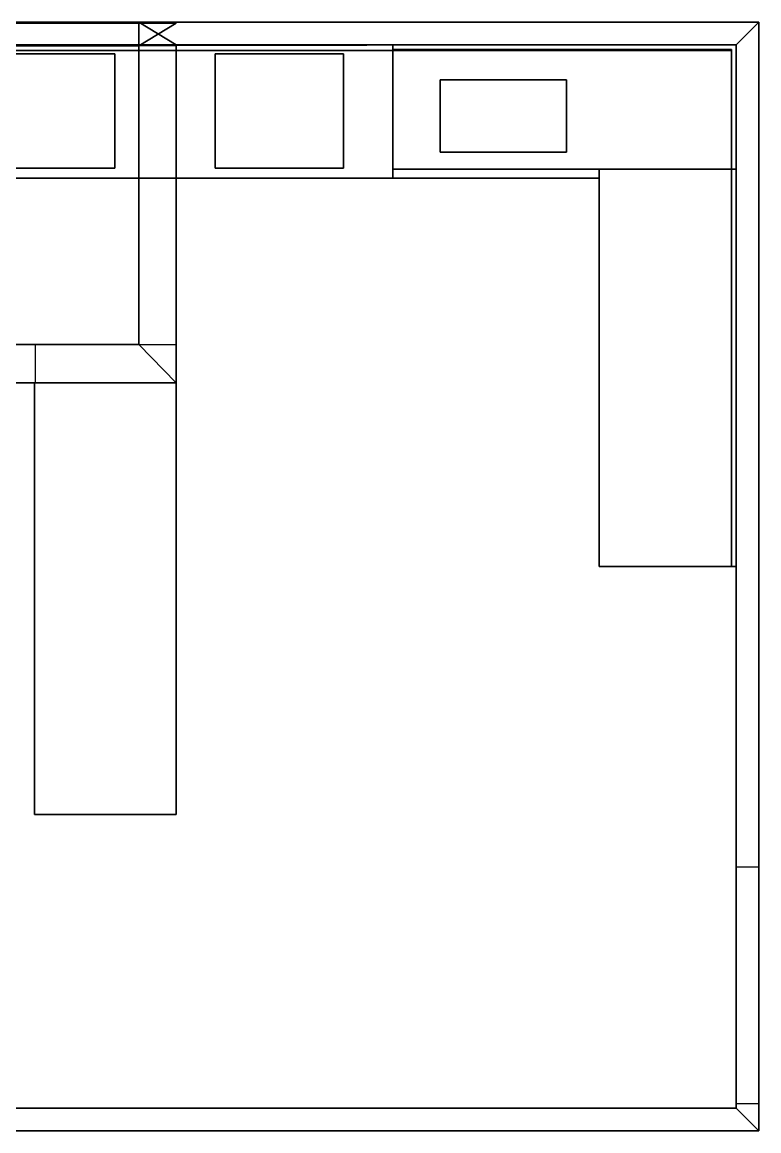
# Model space of a CAD drawing. Extents: x 0 to 10401, y -4898 to 0.
# Drawn here: x 7147 to 10401, y -4898 to 0 of the extents above; entities that cross this region are included whole.
import ezdxf

# ---------------------------------------------------------------- set-up
doc = ezdxf.new("R2010")
doc.units = 0
for name, color, linetype in [('LAYER0', 7, 'CONTINUOUS'), ('LAYER100', 7, 'CONTINUOUS'), ('LAYER101', 7, 'CONTINUOUS'), ('LAYER102', 7, 'CONTINUOUS'), ('LAYER103', 7, 'CONTINUOUS'), ('LAYER106', 7, 'CONTINUOUS'), ('LAYER107', 7, 'CONTINUOUS'), ('LAYER108', 7, 'CONTINUOUS'), ('LAYER109', 7, 'CONTINUOUS'), ('LAYER110', 7, 'CONTINUOUS'), ('LAYER113', 7, 'CONTINUOUS'), ('LAYER115', 7, 'CONTINUOUS'), ('LAYER116', 7, 'CONTINUOUS'), ('LAYER2', 7, 'CONTINUOUS'), ('LAYER6', 7, 'CONTINUOUS')]:
    doc.layers.add(name, color=color, linetype=linetype)

msp = doc.modelspace()

# ---------------------------------------------------------------- linework, layer by layer
at = {"layer": 'LAYER0', "invisible_edges": 1}
for points in [[(10401, 0, 67), (0, -4898, 67), (0, 0, 67), (10401, 0, 67)], [(0, 0, 72), (10401, 0, 67), (0, 0, 67), (0, 0, 72)], [(10401, 0, 67), (0, 0, 72), (10401, 0, 72), (10401, 0, 67)], [(10401, -4898, 72), (0, 0, 72), (0, -4898, 72), (10401, -4898, 72)], [(0, 0, 72), (10401, -4898, 72), (10401, 0, 72), (0, 0, 72)], [(0, -4898, 67), (10401, 0, 67), (10401, -4898, 67), (0, -4898, 67)], [(10401, 0, 67), (10401, -4898, 72), (10401, -4898, 67), (10401, 0, 67)], [(10401, -4898, 72), (10401, 0, 67), (10401, 0, 72), (10401, -4898, 72)], [(10401, -4898, 72), (0, -4898, 67), (10401, -4898, 67), (10401, -4898, 72)], [(0, -4898, 67), (10401, -4898, 72), (0, -4898, 72), (0, -4898, 67)]]:
    msp.add_3dface(points, dxfattribs=at)
at = {"layer": 'LAYER100'}
for points, invisible_edges in [([(10301, -3733, 72), (10401, 0, 72), (10401, -3733, 72), (10301, -3733, 72)], 1), ([(10401, 0, 72), (10301, -3733, 72), (10301, -100, 72), (10401, 0, 72)], 1), ([(10401, 0, 2659), (10301, -100, 72), (10301, -100, 2659), (10401, 0, 2659)], 1), ([(10301, -100, 72), (10401, 0, 2659), (10401, 0, 72), (10301, -100, 72)], 1), ([(10401, 0, 2659), (10401, -3733, 2232), (10401, 0, 72), (10401, 0, 2659)], 3), ([(10401, 0, 2659), (10401, -4778, 2232), (10401, -3733, 2232), (10401, 0, 2659)], 5), ([(10401, -4898, 2659), (10401, -4778, 2232), (10401, 0, 2659), (10401, -4898, 2659)], 3), ([(10401, 0, 72), (10401, -3733, 2232), (10401, -3733, 72), (10401, 0, 72)], 1), ([(10301, -3733, 72), (10301, -100, 2659), (10301, -100, 72), (10301, -3733, 72)], 1), ([(10301, -3733, 2232), (10301, -100, 2659), (10301, -3733, 72), (10301, -3733, 2232)], 3), ([(10301, -4778, 2232), (10301, -100, 2659), (10301, -3733, 2232), (10301, -4778, 2232)], 3), ([(10301, -4778, 2232), (10301, -4798, 2659), (10301, -100, 2659), (10301, -4778, 2232)], 5), ([(10301, -4798, 72), (10401, -4778, 72), (10401, -4898, 72), (10301, -4798, 72)], 1), ([(10401, -4778, 72), (10301, -4798, 72), (10301, -4778, 72), (10401, -4778, 72)], 1), ([(10301, -4778, 72), (10301, -4798, 72), (10301, -4778, 2232), (10301, -4778, 72)], 2), ([(10301, -4798, 2659), (10301, -4778, 2232), (10301, -4798, 72), (10301, -4798, 2659)], 3), ([(10301, -4798, 2659), (10401, -4898, 72), (10401, -4898, 2659), (10301, -4798, 2659)], 1), ([(10401, -4898, 72), (10301, -4798, 2659), (10301, -4798, 72), (10401, -4898, 72)], 1), ([(10401, -4898, 2659), (10401, -4778, 72), (10401, -4778, 2232), (10401, -4898, 2659)], 5), ([(10401, -4778, 72), (10401, -4898, 2659), (10401, -4898, 72), (10401, -4778, 72)], 1)]:
    msp.add_3dface(points, dxfattribs=dict(at, invisible_edges=invisible_edges))
at = {"layer": 'LAYER101', "invisible_edges": 1}
for points in [[(10401, 0, 72), (7827, -100, 72), (7663, 0, 72), (10401, 0, 72)], [(7663, 0, 2659), (10401, 0, 72), (7663, 0, 72), (7663, 0, 2659)], [(10401, 0, 72), (7663, 0, 2659), (10401, 0, 2659), (10401, 0, 72)], [(7827, -100, 2659), (7663, 0, 72), (7827, -100, 72), (7827, -100, 2659)], [(7663, 0, 72), (7827, -100, 2659), (7663, 0, 2659), (7663, 0, 72)], [(7827, -100, 2659), (10401, 0, 2659), (7663, 0, 2659), (7827, -100, 2659)], [(7827, -100, 72), (10401, 0, 72), (10301, -100, 72), (7827, -100, 72)], [(10401, 0, 2659), (7827, -100, 2659), (10301, -100, 2659), (10401, 0, 2659)], [(10401, 0, 72), (10301, -100, 2659), (10301, -100, 72), (10401, 0, 72)], [(10301, -100, 2659), (10401, 0, 72), (10401, 0, 2659), (10301, -100, 2659)], [(10301, -100, 2659), (7827, -100, 72), (10301, -100, 72), (10301, -100, 2659)], [(7827, -100, 72), (10301, -100, 2659), (7827, -100, 2659), (7827, -100, 72)]]:
    msp.add_3dface(points, dxfattribs=at)
at = {"layer": 'LAYER102'}
for points, invisible_edges in [([(7827, -100, 72), (7663, -105, 72), (7663, 0, 72), (7827, -100, 72)], 1), ([(7663, 0, 2659), (7827, -100, 72), (7663, 0, 72), (7663, 0, 2659)], 1), ([(7827, -100, 72), (7663, 0, 2659), (7827, -100, 2659), (7827, -100, 72)], 1), ([(7663, -105, 72), (7663, 0, 2659), (7663, 0, 72), (7663, -105, 72)], 1), ([(7663, -105, 2198), (7663, 0, 2659), (7663, -105, 72), (7663, -105, 2198)], 3), ([(7663, -1424, 2198), (7663, 0, 2659), (7663, -105, 2198), (7663, -1424, 2198)], 3), ([(7663, 0, 2659), (7663, -1424, 2198), (7663, -1424, 2659), (7663, 0, 2659)], 1), ([(7663, -105, 72), (7827, -100, 72), (7827, -105, 72), (7663, -105, 72)], 1), ([(7827, -100, 2659), (7827, -105, 2198), (7827, -100, 72), (7827, -100, 2659)], 3), ([(7827, -100, 2659), (7827, -1424, 2198), (7827, -105, 2198), (7827, -100, 2659)], 5), ([(7827, -1593, 2659), (7827, -1424, 2198), (7827, -100, 2659), (7827, -1593, 2659)], 3), ([(7827, -100, 72), (7827, -105, 2198), (7827, -105, 72), (7827, -100, 72)], 1), ([(7663, -1424, 2659), (7827, -1593, 72), (7827, -1593, 2659), (7663, -1424, 2659)], 1), ([(7827, -1593, 72), (7663, -1424, 2659), (7663, -1424, 72), (7827, -1593, 72)], 1), ([(7827, -1593, 2659), (7827, -1424, 72), (7827, -1424, 2198), (7827, -1593, 2659)], 5), ([(7827, -1424, 72), (7827, -1593, 2659), (7827, -1593, 72), (7827, -1424, 72)], 1)]:
    msp.add_3dface(points, dxfattribs=dict(at, invisible_edges=invisible_edges))
msp.add_3dface([(7827, -1593, 72), (7663, -1424, 72), (7827, -1424, 72), (7827, -1593, 72)], dxfattribs=at)
at = {"layer": 'LAYER103'}
for points, invisible_edges in [([(7663, -1424, 2659), (7206, -1424, 2197), (1686, -1424, 2659), (7663, -1424, 2659)], 3), ([(5414, -1424, 2197), (1686, -1424, 2659), (7206, -1424, 2197), (5414, -1424, 2197)], 3), ([(7206, -1593, 72), (7663, -1424, 72), (7827, -1593, 72), (7206, -1593, 72)], 1), ([(7663, -1424, 72), (7206, -1593, 72), (7206, -1424, 72), (7663, -1424, 72)], 1), ([(7663, -1424, 72), (7206, -1424, 2197), (7663, -1424, 2659), (7663, -1424, 72)], 3), ([(7206, -1424, 2197), (7663, -1424, 72), (7206, -1424, 72), (7206, -1424, 2197)], 1), ([(7663, -1424, 72), (7827, -1593, 2659), (7827, -1593, 72), (7663, -1424, 72)], 1), ([(7827, -1593, 2659), (7663, -1424, 72), (7663, -1424, 2659), (7827, -1593, 2659)], 1), ([(1586, -1593, 2659), (5414, -1593, 2197), (7827, -1593, 2659), (1586, -1593, 2659)], 3), ([(7206, -1593, 2197), (7827, -1593, 2659), (5414, -1593, 2197), (7206, -1593, 2197)], 3), ([(7206, -1593, 72), (7827, -1593, 2659), (7206, -1593, 2197), (7206, -1593, 72)], 3), ([(7827, -1593, 2659), (7206, -1593, 72), (7827, -1593, 72), (7827, -1593, 2659)], 1)]:
    msp.add_3dface(points, dxfattribs=dict(at, invisible_edges=invisible_edges))
at = {"layer": 'LAYER106', "invisible_edges": 1}
for points in [[(7827, -1593, 988), (7202, -3500, 988), (7202, -1593, 988), (7827, -1593, 988)], [(7202, -3500, 988), (7827, -1593, 988), (7827, -3500, 988), (7202, -3500, 988)], [(7202, -1593, 1089), (7827, -1593, 988), (7202, -1593, 988), (7202, -1593, 1089)], [(7827, -1593, 988), (7202, -1593, 1089), (7827, -1593, 1089), (7827, -1593, 988)], [(7202, -1593, 1089), (7202, -3500, 988), (7202, -3500, 1089), (7202, -1593, 1089)], [(7202, -3500, 988), (7202, -1593, 1089), (7202, -1593, 988), (7202, -3500, 988)], [(7827, -3500, 1089), (7202, -1593, 1089), (7202, -3500, 1089), (7827, -3500, 1089)], [(7202, -1593, 1089), (7827, -3500, 1089), (7827, -1593, 1089), (7202, -1593, 1089)], [(7827, -1593, 988), (7827, -3500, 1089), (7827, -3500, 988), (7827, -1593, 988)], [(7827, -3500, 1089), (7827, -1593, 988), (7827, -1593, 1089), (7827, -3500, 1089)], [(7827, -3500, 1089), (7202, -3500, 988), (7827, -3500, 988), (7827, -3500, 1089)], [(7202, -3500, 988), (7827, -3500, 1089), (7202, -3500, 1089), (7202, -3500, 988)]]:
    msp.add_3dface(points, dxfattribs=at)
at = {"layer": 'LAYER107'}
for points, invisible_edges in [([(8993, -255, 936), (8784, -120, 936), (10281, -120, 936), (8993, -255, 936)], 5), ([(8784, -120, 936), (8993, -255, 936), (8784, -649, 936), (8784, -120, 936)], 3), ([(8784, -120, 961), (10281, -120, 936), (8784, -120, 936), (8784, -120, 961)], 1), ([(10281, -120, 936), (8784, -120, 961), (10281, -120, 961), (10281, -120, 936)], 1), ([(8784, -120, 961), (8784, -649, 936), (8784, -649, 961), (8784, -120, 961)], 1), ([(8784, -649, 936), (8784, -120, 961), (8784, -120, 936), (8784, -649, 936)], 1), ([(8993, -255, 961), (8784, -120, 961), (8993, -574, 961), (8993, -255, 961)], 3), ([(8784, -120, 961), (8993, -255, 961), (10281, -120, 961), (8784, -120, 961)], 3), ([(8784, -649, 961), (8993, -574, 961), (8784, -120, 961), (8784, -649, 961)], 3), ([(8993, -255, 936), (10281, -120, 936), (9552, -255, 936), (8993, -255, 936)], 3), ([(10281, -120, 961), (8993, -255, 961), (9552, -255, 961), (10281, -120, 961)], 5), ([(10281, -649, 936), (9552, -574, 936), (10281, -120, 936), (10281, -649, 936)], 3), ([(9552, -255, 936), (10281, -120, 936), (9552, -574, 936), (9552, -255, 936)], 3), ([(10281, -120, 961), (9552, -255, 961), (10281, -649, 961), (10281, -120, 961)], 3), ([(10281, -120, 936), (10281, -649, 961), (10281, -649, 936), (10281, -120, 936)], 1), ([(10281, -649, 961), (10281, -120, 936), (10281, -120, 961), (10281, -649, 961)], 1), ([(8993, -574, 936), (8784, -649, 936), (8993, -255, 936), (8993, -574, 936)], 3), ([(9552, -574, 961), (10281, -649, 961), (9552, -255, 961), (9552, -574, 961)], 3), ([(8784, -649, 936), (8993, -574, 936), (10281, -649, 936), (8784, -649, 936)], 3), ([(8993, -574, 961), (8784, -649, 961), (10281, -649, 961), (8993, -574, 961)], 5), ([(10281, -649, 936), (8993, -574, 936), (9552, -574, 936), (10281, -649, 936)], 5), ([(8993, -574, 961), (10281, -649, 961), (9552, -574, 961), (8993, -574, 961)], 3), ([(10281, -649, 961), (8784, -649, 936), (10281, -649, 936), (10281, -649, 961)], 1), ([(8784, -649, 936), (10281, -649, 961), (8784, -649, 961), (8784, -649, 936)], 1)]:
    msp.add_3dface(points, dxfattribs=dict(at, invisible_edges=invisible_edges))
at = {"layer": 'LAYER108'}
for points, invisible_edges in [([(10301, -100, 936), (8784, -120, 936), (8784, -100, 936), (10301, -100, 936)], 1), ([(8784, -120, 936), (10301, -100, 936), (10281, -120, 936), (8784, -120, 936)], 3), ([(8784, -100, 982), (10301, -100, 936), (8784, -100, 936), (8784, -100, 982)], 1), ([(10301, -100, 936), (8784, -100, 982), (10301, -100, 982), (10301, -100, 936)], 1), ([(8784, -100, 982), (8784, -120, 936), (8784, -120, 982), (8784, -100, 982)], 1), ([(8784, -120, 936), (8784, -100, 982), (8784, -100, 936), (8784, -120, 936)], 1), ([(10281, -120, 982), (8784, -100, 982), (8784, -120, 982), (10281, -120, 982)], 1), ([(8784, -100, 982), (10281, -120, 982), (10301, -100, 982), (8784, -100, 982)], 3), ([(10281, -120, 982), (8784, -120, 936), (10281, -120, 936), (10281, -120, 982)], 1), ([(8784, -120, 936), (10281, -120, 982), (8784, -120, 982), (8784, -120, 936)], 1), ([(10281, -120, 936), (10301, -100, 936), (10281, -649, 936), (10281, -120, 936)], 3), ([(10281, -649, 936), (10301, -100, 936), (10301, -649, 936), (10281, -649, 936)], 1), ([(10301, -100, 982), (10281, -120, 982), (10301, -649, 982), (10301, -100, 982)], 3), ([(10281, -120, 982), (10281, -649, 936), (10281, -649, 982), (10281, -120, 982)], 1), ([(10281, -649, 936), (10281, -120, 982), (10281, -120, 936), (10281, -649, 936)], 1), ([(10301, -649, 982), (10281, -120, 982), (10281, -649, 982), (10301, -649, 982)], 1), ([(10301, -100, 936), (10301, -649, 982), (10301, -649, 936), (10301, -100, 936)], 1), ([(10301, -649, 982), (10301, -100, 936), (10301, -100, 982), (10301, -649, 982)], 1), ([(10301, -649, 982), (10281, -649, 936), (10301, -649, 936), (10301, -649, 982)], 1), ([(10281, -649, 936), (10301, -649, 982), (10281, -649, 982), (10281, -649, 936)], 1)]:
    msp.add_3dface(points, dxfattribs=dict(at, invisible_edges=invisible_edges))
at = {"layer": 'LAYER109', "invisible_edges": 1}
for points in [[(10301, -649, 936), (9696, -2405, 936), (9696, -649, 936), (10301, -649, 936)], [(9696, -2405, 936), (10301, -649, 936), (10301, -2405, 936), (9696, -2405, 936)], [(9696, -649, 982), (10301, -649, 936), (9696, -649, 936), (9696, -649, 982)], [(10301, -649, 936), (9696, -649, 982), (10301, -649, 982), (10301, -649, 936)], [(9696, -649, 982), (9696, -2405, 936), (9696, -2405, 982), (9696, -649, 982)], [(9696, -2405, 936), (9696, -649, 982), (9696, -649, 936), (9696, -2405, 936)], [(10301, -2405, 982), (9696, -649, 982), (9696, -2405, 982), (10301, -2405, 982)], [(9696, -649, 982), (10301, -2405, 982), (10301, -649, 982), (9696, -649, 982)], [(10301, -649, 936), (10301, -2405, 982), (10301, -2405, 936), (10301, -649, 936)], [(10301, -2405, 982), (10301, -649, 936), (10301, -649, 982), (10301, -2405, 982)], [(10301, -2405, 982), (9696, -2405, 936), (10301, -2405, 936), (10301, -2405, 982)], [(9696, -2405, 936), (10301, -2405, 982), (9696, -2405, 982), (9696, -2405, 936)]]:
    msp.add_3dface(points, dxfattribs=at)
at = {"layer": 'LAYER110', "invisible_edges": 1}
for points in [[(9696, -649, 936), (8784, -689, 936), (8784, -649, 936), (9696, -649, 936)], [(8784, -689, 936), (9696, -649, 936), (9696, -689, 936), (8784, -689, 936)], [(8784, -649, 982), (8784, -689, 936), (8784, -689, 982), (8784, -649, 982)], [(8784, -689, 936), (8784, -649, 982), (8784, -649, 936), (8784, -689, 936)], [(8784, -649, 982), (9696, -649, 936), (8784, -649, 936), (8784, -649, 982)], [(9696, -649, 936), (8784, -649, 982), (9696, -649, 982), (9696, -649, 936)], [(9696, -689, 982), (8784, -649, 982), (8784, -689, 982), (9696, -689, 982)], [(8784, -649, 982), (9696, -689, 982), (9696, -649, 982), (8784, -649, 982)], [(9696, -649, 936), (9696, -689, 982), (9696, -689, 936), (9696, -649, 936)], [(9696, -689, 982), (9696, -649, 936), (9696, -649, 982), (9696, -689, 982)], [(9696, -689, 982), (8784, -689, 936), (9696, -689, 936), (9696, -689, 982)], [(8784, -689, 936), (9696, -689, 982), (8784, -689, 982), (8784, -689, 936)]]:
    msp.add_3dface(points, dxfattribs=at)
at = {"layer": 'LAYER113'}
for points, invisible_edges in [([(10301, -100, 982), (5177, -125, 982), (5177, -105, 982), (10301, -100, 982)], 1), ([(5177, -125, 982), (10301, -100, 982), (10281, -125, 982), (5177, -125, 982)], 3), ([(5177, -105, 1074), (10301, -100, 982), (5177, -105, 982), (5177, -105, 1074)], 1), ([(10301, -100, 982), (5177, -105, 1074), (10301, -100, 1074), (10301, -100, 982)], 1), ([(5177, -105, 1074), (10281, -125, 1074), (10301, -100, 1074), (5177, -105, 1074)], 3), ([(10281, -125, 1074), (5177, -105, 1074), (5177, -125, 1074), (10281, -125, 1074)], 1), ([(10281, -125, 1074), (5177, -125, 982), (10281, -125, 982), (10281, -125, 1074)], 1), ([(5177, -125, 982), (10281, -125, 1074), (5177, -125, 1074), (5177, -125, 982)], 1), ([(10281, -125, 982), (10301, -100, 982), (10281, -2405, 982), (10281, -125, 982)], 3), ([(10281, -2405, 982), (10301, -100, 982), (10301, -2405, 982), (10281, -2405, 982)], 1), ([(10301, -100, 1074), (10281, -125, 1074), (10301, -2405, 1074), (10301, -100, 1074)], 3), ([(10281, -125, 1074), (10281, -2405, 982), (10281, -2405, 1074), (10281, -125, 1074)], 1), ([(10281, -2405, 982), (10281, -125, 1074), (10281, -125, 982), (10281, -2405, 982)], 1), ([(10301, -2405, 1074), (10281, -125, 1074), (10281, -2405, 1074), (10301, -2405, 1074)], 1), ([(10301, -100, 982), (10301, -2405, 1074), (10301, -2405, 982), (10301, -100, 982)], 1), ([(10301, -2405, 1074), (10301, -100, 982), (10301, -100, 1074), (10301, -2405, 1074)], 1), ([(10301, -2405, 1074), (10281, -2405, 982), (10301, -2405, 982), (10301, -2405, 1074)], 1), ([(10281, -2405, 982), (10301, -2405, 1074), (10281, -2405, 1074), (10281, -2405, 982)], 1)]:
    msp.add_3dface(points, dxfattribs=dict(at, invisible_edges=invisible_edges))
at = {"layer": 'LAYER115'}
for points, invisible_edges in [([(6791, -140, 936), (6176, -100, 936), (8784, -100, 936), (6791, -140, 936)], 5), ([(6176, -100, 982), (8784, -100, 936), (6176, -100, 936), (6176, -100, 982)], 1), ([(8784, -100, 936), (6176, -100, 982), (8784, -100, 982), (8784, -100, 936)], 1), ([(6176, -100, 982), (6791, -140, 982), (8784, -100, 982), (6176, -100, 982)], 3), ([(6791, -140, 936), (8784, -100, 936), (7556, -140, 936), (6791, -140, 936)], 3), ([(8784, -100, 982), (6791, -140, 982), (7556, -140, 982), (8784, -100, 982)], 5), ([(7556, -140, 936), (8784, -100, 936), (8000, -140, 936), (7556, -140, 936)], 7), ([(8784, -100, 982), (7556, -140, 982), (8000, -140, 982), (8784, -100, 982)], 7), ([(8000, -645, 936), (7556, -645, 936), (8000, -140, 936), (8000, -645, 936)], 3), ([(7556, -140, 936), (8000, -140, 936), (7556, -645, 936), (7556, -140, 936)], 3), ([(8000, -140, 982), (7556, -140, 982), (8000, -645, 982), (8000, -140, 982)], 3), ([(7556, -645, 982), (8000, -645, 982), (7556, -140, 982), (7556, -645, 982)], 3), ([(8000, -140, 936), (8784, -100, 936), (8567, -140, 936), (8000, -140, 936)], 3), ([(8784, -100, 982), (8000, -140, 982), (8567, -140, 982), (8784, -100, 982)], 5), ([(8784, -689, 936), (8567, -645, 936), (8784, -100, 936), (8784, -689, 936)], 3), ([(8567, -140, 936), (8784, -100, 936), (8567, -645, 936), (8567, -140, 936)], 3), ([(8784, -100, 982), (8567, -140, 982), (8784, -689, 982), (8784, -100, 982)], 3), ([(8567, -645, 982), (8784, -689, 982), (8567, -140, 982), (8567, -645, 982)], 3), ([(8784, -100, 936), (8784, -689, 982), (8784, -689, 936), (8784, -100, 936)], 1), ([(8784, -689, 982), (8784, -100, 936), (8784, -100, 982), (8784, -689, 982)], 1), ([(6176, -689, 936), (6791, -645, 936), (8784, -689, 936), (6176, -689, 936)], 3), ([(6791, -645, 982), (6176, -689, 982), (8784, -689, 982), (6791, -645, 982)], 5), ([(8784, -689, 936), (6791, -645, 936), (7556, -645, 936), (8784, -689, 936)], 5), ([(6791, -645, 982), (8784, -689, 982), (7556, -645, 982), (6791, -645, 982)], 3), ([(8784, -689, 936), (7556, -645, 936), (8000, -645, 936), (8784, -689, 936)], 7), ([(7556, -645, 982), (8784, -689, 982), (8000, -645, 982), (7556, -645, 982)], 7), ([(8784, -689, 936), (8000, -645, 936), (8567, -645, 936), (8784, -689, 936)], 5), ([(8000, -645, 982), (8784, -689, 982), (8567, -645, 982), (8000, -645, 982)], 3), ([(8784, -689, 982), (6176, -689, 936), (8784, -689, 936), (8784, -689, 982)], 1), ([(6176, -689, 936), (8784, -689, 982), (6176, -689, 982), (6176, -689, 936)], 1)]:
    msp.add_3dface(points, dxfattribs=dict(at, invisible_edges=invisible_edges))
at = {"layer": 'LAYER116', "invisible_edges": 1}
for points in [[(8567, -140, 982), (8000, -645, 982), (8000, -140, 982), (8567, -140, 982)], [(8000, -645, 982), (8567, -140, 982), (8567, -645, 982), (8000, -645, 982)], [(8000, -140, 1132), (8000, -645, 982), (8000, -645, 1132), (8000, -140, 1132)], [(8000, -645, 982), (8000, -140, 1132), (8000, -140, 982), (8000, -645, 982)], [(8000, -140, 1132), (8567, -140, 982), (8000, -140, 982), (8000, -140, 1132)], [(8567, -140, 982), (8000, -140, 1132), (8567, -140, 1132), (8567, -140, 982)], [(8567, -645, 1132), (8000, -140, 1132), (8000, -645, 1132), (8567, -645, 1132)], [(8000, -140, 1132), (8567, -645, 1132), (8567, -140, 1132), (8000, -140, 1132)], [(8567, -140, 982), (8567, -645, 1132), (8567, -645, 982), (8567, -140, 982)], [(8567, -645, 1132), (8567, -140, 982), (8567, -140, 1132), (8567, -645, 1132)], [(8567, -645, 1132), (8000, -645, 982), (8567, -645, 982), (8567, -645, 1132)], [(8000, -645, 982), (8567, -645, 1132), (8000, -645, 1132), (8000, -645, 982)]]:
    msp.add_3dface(points, dxfattribs=at)
at = {"layer": 'LAYER2', "invisible_edges": 1}
for points in [[(7827, -5, 72), (2324, -105, 72), (2324, -5, 72), (7827, -5, 72)], [(2324, -105, 72), (7827, -5, 72), (7663, -105, 72), (2324, -105, 72)], [(2324, -5, 2042), (7827, -5, 72), (2324, -5, 72), (2324, -5, 2042)], [(7827, -5, 72), (2324, -5, 2042), (7827, -5, 2042), (7827, -5, 72)], [(7663, -105, 2042), (2324, -5, 2042), (2324, -105, 2042), (7663, -105, 2042)], [(2324, -5, 2042), (7663, -105, 2042), (7827, -5, 2042), (2324, -5, 2042)], [(7827, -5, 2042), (7663, -105, 72), (7827, -5, 72), (7827, -5, 2042)], [(7663, -105, 72), (7827, -5, 2042), (7663, -105, 2042), (7663, -105, 72)], [(7663, -105, 2042), (2324, -105, 72), (7663, -105, 72), (7663, -105, 2042)], [(2324, -105, 72), (7663, -105, 2042), (2324, -105, 2042), (2324, -105, 72)]]:
    msp.add_3dface(points, dxfattribs=at)
at = {"layer": 'LAYER6', "invisible_edges": 1}
for points in [[(100, -4798, 72), (10401, -4898, 72), (0, -4898, 72), (100, -4798, 72)], [(10401, -4898, 72), (100, -4798, 72), (10301, -4798, 72), (10401, -4898, 72)], [(100, -4798, 2659), (10301, -4798, 72), (100, -4798, 72), (100, -4798, 2659)], [(10301, -4798, 72), (100, -4798, 2659), (10301, -4798, 2659), (10301, -4798, 72)], [(10301, -4798, 72), (10401, -4898, 2659), (10401, -4898, 72), (10301, -4798, 72)], [(10401, -4898, 2659), (10301, -4798, 72), (10301, -4798, 2659), (10401, -4898, 2659)], [(10401, -4898, 2659), (0, -4898, 72), (10401, -4898, 72), (10401, -4898, 2659)], [(0, -4898, 72), (10401, -4898, 2659), (0, -4898, 2659), (0, -4898, 72)]]:
    msp.add_3dface(points, dxfattribs=at)

# ---------------------------------------------------------------- meshes
at = {"layer": 'LAYER100'}
mesh = msp.add_polymesh((2, 2), dxfattribs=at)
for k, corner in enumerate([(10301, -4798, 2659), (10301, -100, 2659), (10401, -4898, 2659), (10401, 0, 2659)]):
    mesh.set_mesh_vertex(divmod(k, 2), corner)
at = {"layer": 'LAYER102'}
mesh = msp.add_polymesh((2, 2), dxfattribs=at)
for k, corner in enumerate([(7827, -100, 2659), (7827, -1593, 2659), (7663, 0, 2659), (7663, -1424, 2659)]):
    mesh.set_mesh_vertex(divmod(k, 2), corner)
at = {"layer": 'LAYER103'}
mesh = msp.add_polymesh((2, 2), dxfattribs=at)
for k, corner in enumerate([(7827, -1593, 2659), (1586, -1593, 2659), (7663, -1424, 2659), (1686, -1424, 2659)]):
    mesh.set_mesh_vertex(divmod(k, 2), corner)
at = {"layer": 'LAYER6'}
mesh = msp.add_polymesh((2, 2), dxfattribs=at)
for k, corner in enumerate([(100, -4798, 2659), (10301, -4798, 2659), (0, -4898, 2659), (10401, -4898, 2659)]):
    mesh.set_mesh_vertex(divmod(k, 2), corner)

doc.saveas('drawing.dxf')
